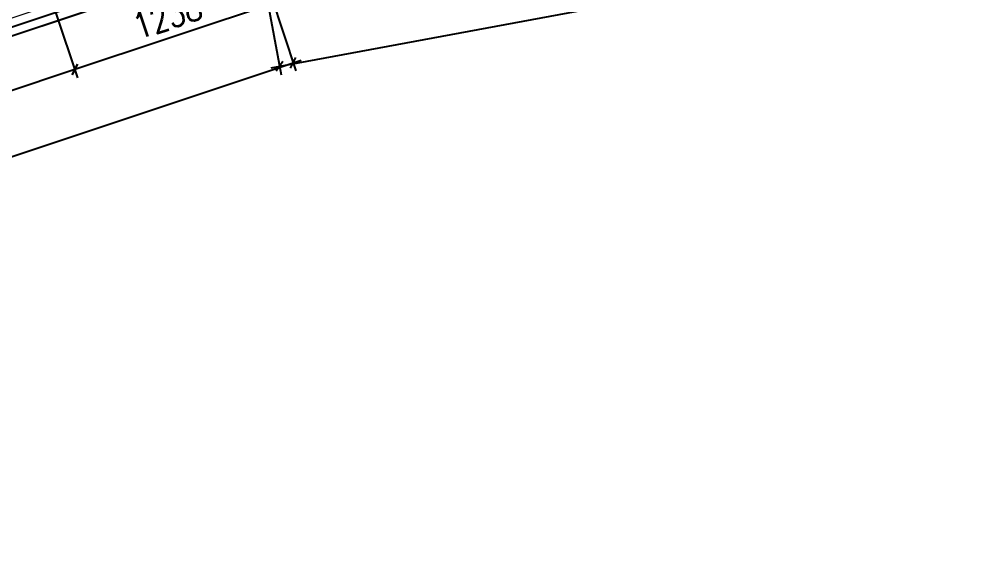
# Model space of a CAD drawing. Extents: x 15372 to 116961, y 24572 to 128109.
# Drawn here: x 43660 to 49284, y 94295 to 97434 of the extents above; entities that cross this region are included whole.
import ezdxf

# ---------------------------------------------------------------- set-up
doc = ezdxf.new("R2010")
doc.units = 0
doc.header["$LTSCALE"] = 1000
doc.header["$MEASUREMENT"] = 0
doc.layers.add('标注', color=9, linetype='Continuous')
doc.layers.add('连接端梁', color=130, linetype='Continuous')
doc.layers.add('铝主梁', color=3, linetype='Continuous', lineweight=9)
doc.styles.add('HZTXT', font='txtw.shx', dxfattribs={"width": 0.8, "bigfont": 'hztxtw.shx'})
doc.dimstyles.new('DIM-50', dxfattribs={"dimscale": 50, "dimtxt": 3, "dimasz": 1, "dimexe": 1, "dimexo": 1, "dimgap": 1, "dimtad": 1, "dimdec": 1, "dimdsep": 46, "dimtxsty": 'HZTXT', "dimblk": 'OBLIQUE', "dimblk1": 'ARCHTICK', "dimblk2": 'OBLIQUE', "dimcen": 0, "dimdle": 1, "dimclrd": 9, "dimclre": 9, "dimclrt": 2, "dimadec": 1, "dimazin": 0, "dimtfac": 1, "dimtdec": 1, "dimtix": 1, "dimtmove": 2, "dimatfit": 3, "dimldrblk": 'OBLIQUE', "dimfxl": 15, "dimtolj": 1, "dimtzin": 0, "dimarcsym": 1})

# ---------------------------------------------------------------- blocks, each defined once
blk = doc.blocks.new('_Oblique')
at = {"color": 0, "linetype": 'ByBlock', "lineweight": -2}
blk.add_line((-0.5, -0.5), (0.5, 0.5), dxfattribs=at)
blk = doc.blocks.new('*D623')
at = {"layer": 'Defpoints', "color": 0, "transparency": 16777216}
for p in [(49245.7, 68127.9), (57321.7, 68127.9), (57321.7, 67449.2)]:
    blk.add_point(p, dxfattribs=at)
at = {"layer": '标注', "color": 9, "lineweight": -2, "transparency": 16777216}
for p, q in [((49245.7, 68077.9), (49245.7, 67399.2)), ((57321.7, 68077.9), (57321.7, 67399.2)), ((49195.7, 67449.2), (57371.7, 67449.2))]:
    blk.add_line(p, q, dxfattribs=at)
at = {"layer": '标注', "color": 9, "lineweight": -2, "transparency": 16777216, "xscale": 50, "yscale": 50, "zscale": 50}
for p, rotation in [((49245.7, 67449.2), 180.0003109579486), ((57321.7, 67449.2), 0.0003109579486354188)]:
    blk.add_blockref('_Oblique', p, dxfattribs=dict(at, rotation=rotation))
at = {"layer": '标注', "color": 2, "transparency": 16777216, "insert": (53283.7, 67574.2), "char_height": 150, "attachment_point": 5, "rotation": 0.0003, "style": 'HZTXT'}
blk.add_mtext('\\A1;8076', dxfattribs=at)
blk = doc.blocks.new('_ArchTick')
at = {"color": 0, "linetype": 'ByBlock', "const_width": 0.4}
blk.add_lwpolyline([(-0.5, -0.5), (0.5, 0.5)], dxfattribs=at)
blk = doc.blocks.new('*D627')
at = {"layer": 'Defpoints', "color": 0, "transparency": 16777216}
for p in [(56083.7, 68225.9), (57321.7, 68127.9), (56083.7, 67818.6)]:
    blk.add_point(p, dxfattribs=at)
at = {"layer": '标注', "color": 9, "lineweight": -2, "transparency": 16777216}
for p, q in [((56083.7, 68175.9), (56083.7, 67768.6)), ((57321.7, 68077.9), (57321.7, 67768.6)), ((57371.7, 67818.6), (56033.7, 67818.6))]:
    blk.add_line(p, q, dxfattribs=at)
at = {"layer": '标注', "color": 9, "lineweight": -2, "transparency": 16777216, "xscale": 50, "yscale": 50, "zscale": 50, "rotation": 180}
blk.add_blockref('_Oblique', (56083.7, 67818.6), dxfattribs=at)
at = {"layer": '标注', "color": 9, "lineweight": -2, "transparency": 16777216, "xscale": 50, "yscale": 50, "zscale": 50}
blk.add_blockref('_Oblique', (57321.7, 67818.6), dxfattribs=at)
at = {"layer": '标注', "color": 2, "transparency": 16777216, "insert": (56702.7, 67943.6), "char_height": 150, "attachment_point": 5, "style": 'HZTXT'}
blk.add_mtext('\\A1;1238', dxfattribs=at)
blk = doc.blocks.new('*D628')
at = {"layer": 'Defpoints', "color": 0, "transparency": 16777216}
for p in [(54683.7, 68225.9), (56083.7, 68225.9), (54683.7, 67818.6)]:
    blk.add_point(p, dxfattribs=at)
at = {"layer": '标注', "color": 9, "lineweight": -2, "transparency": 16777216}
for p, q in [((54683.7, 68175.9), (54683.7, 67768.6)), ((56083.7, 68175.9), (56083.7, 67768.6)), ((56133.7, 67818.6), (54633.7, 67818.6))]:
    blk.add_line(p, q, dxfattribs=at)
at = {"layer": '标注', "color": 9, "lineweight": -2, "transparency": 16777216, "xscale": 50, "yscale": 50, "zscale": 50, "rotation": 180}
blk.add_blockref('_Oblique', (54683.7, 67818.6), dxfattribs=at)
at = {"layer": '标注', "color": 9, "lineweight": -2, "transparency": 16777216, "xscale": 50, "yscale": 50, "zscale": 50}
blk.add_blockref('_Oblique', (56083.7, 67818.6), dxfattribs=at)
at = {"layer": '标注', "color": 2, "transparency": 16777216, "insert": (55383.7, 67943.6), "char_height": 150, "attachment_point": 5, "style": 'HZTXT'}
blk.add_mtext('\\A1;1400', dxfattribs=at)
blk = doc.blocks.new('M31')
at = {"layer": '铝主梁', "color": 3}
blk.add_lwpolyline([(57321.7, 68127.92), (49245.7, 68127.9), (49238.39, 68227.9), (57329.02, 68227.9)], close=True, dxfattribs=at)
at = {"layer": '标注'}
for base, p1, p2, picture, middle in [((54683.69, 67818.57), (56083.69, 68225.9), (54683.69, 68225.9), '*D628', (55383.69, 67943.57)), ((56083.69, 67818.57), (57321.7, 68127.94), (56083.69, 68225.9), '*D627', (56702.7, 67943.57))]:
    dim = blk.add_linear_dim(base=base, p1=p1, p2=p2, dimstyle='DIM-50', dxfattribs=at)
    dim.commit()
    dim.dimension.update_dxf_attribs({"geometry": picture, "text_midpoint": middle})
dim = blk.add_aligned_dim(p1=(49245.7, 68127.9), p2=(57321.7, 68127.94), distance=-678.72, dimstyle='DIM-50', dxfattribs=at)
dim.commit()
dim.dimension.update_dxf_attribs({"geometry": '*D623', "text_midpoint": (53283.71, 67574.2)})

msp = doc.modelspace()

# ---------------------------------------------------------------- linework, layer by layer
at = {"layer": '连接端梁', "color": 0, "elevation": 29521}
for points in [[(32565.04, 88827.31), (32094.71, 92703.36), (37376.89, 95312.91), (44987.75, 97846.13), (45058.09, 97869.54), (52940.73, 99335.03), (53013.62, 99348.58), (61096.76, 99723.29), (69081.15, 98993.18), (69154.59, 98986.46), (76963.97, 97168.86), (77035.76, 97152.15), (84522.31, 94281.3), (84586.64, 94256.63), (89911.61, 91321.86), (89564.8, 87513.92)], [(32631.24, 88696.84), (32149.4, 92667.71), (37387.62, 95262.44), (45074.64, 97821.71), (53023.46, 99298.93), (61099.71, 99672.71), (69150.96, 98935.97), (77025.25, 97102.63), (84573.92, 94207.29), (89858.61, 91288.06), (89495.49, 87304.59)]]:
    msp.add_lwpolyline(points, dxfattribs=at)

# ---------------------------------------------------------------- block references
for p, rotation in [((9111.63, 21840.06, 29521), 10.53223526376199), ((12194.28, 15075.07, 29521), 18.4103530422618)]:
    msp.add_blockref('M31', p, dxfattribs=dict(rotation=rotation))

doc.saveas('drawing.dxf')
